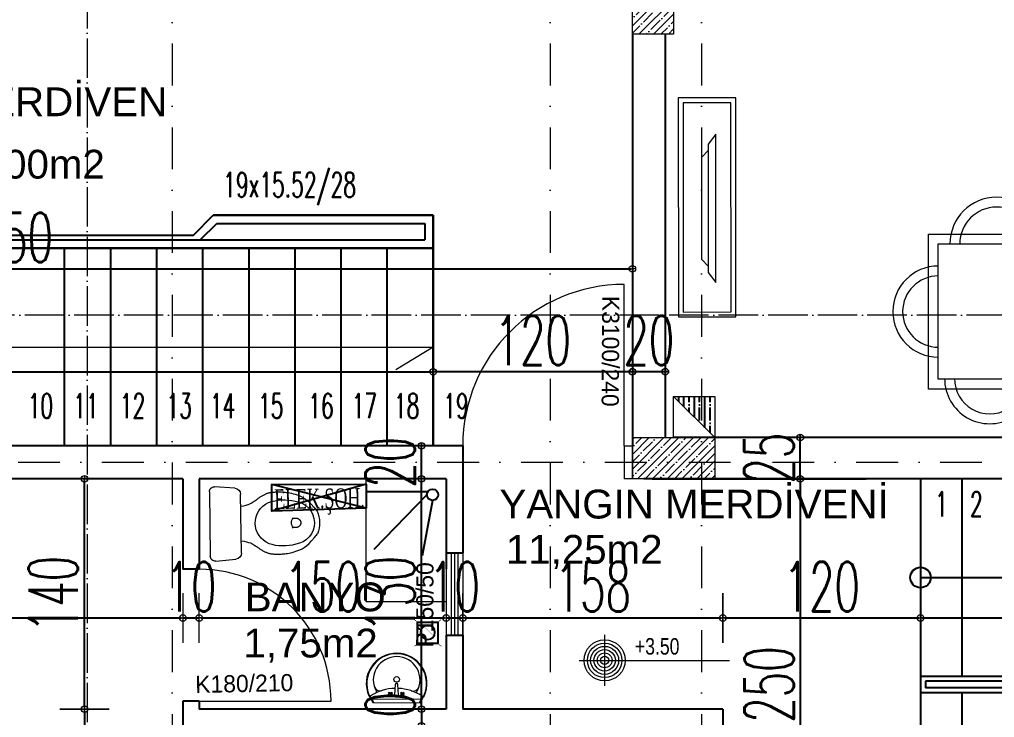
# Model space of a CAD drawing. Header units: millimetres. Extents: x -16104 to 67872, y -88009 to 12107.
# Drawn here: x 30033 to 30625, y 10345 to 10769 of the extents above; entities that cross this region are included whole.
import ezdxf

# ---------------------------------------------------------------- set-up
doc = ezdxf.new("R2010")
doc.units = ezdxf.units.MM
for name, pattern in [('ACAD_ISO04W100', [30, 24, -3, 0, -3]), ('ACAD_ISO07W100', [3, 0, -3]), ('DASHDOTX2', [50.8, 25.4, -12.7, 0, -12.7])]:
    doc.linetypes.add(name, pattern=pattern)
doc.layers.get('0').update_dxf_attribs({"color": 241})
for name, color, linetype, lineweight in [('AKS', 1, 'ACAD_ISO07W100', 5), ('akslar', 144, 'Continuous', 20), ('baca', 46, 'Continuous', 5), ('duvar', 123, 'Continuous', 25), ('emsal&kolon', 1, 'Continuous', 5), ('kapı', 3, 'Continuous', 5), ('kolon', 1, 'Continuous', 5), ('KOTLAR', 5, 'Continuous', 20), ('merdiven', 4, 'Continuous', 25), ('OLCU', 54, 'Continuous', 13), ('PASEMCON', 2, 'Continuous', 9), ('pencere', 5, 'Continuous', 5), ('POZ', 36, 'Continuous', 18), ('SıVA', 40, 'Continuous', 9), ('tefriş', 30, 'Continuous', 5), ('YAZI', 22, 'Continuous', 18), ('ÖLÇÜ', 252, 'Continuous', 20)]:
    doc.layers.add(name, color=color, linetype=linetype, lineweight=lineweight)
doc.layers.add('tarama korıdor', color=33, linetype='Continuous')
doc.styles.add('DIM', font='Txttw.shx', dxfattribs={"width": 0.6})
doc.styles.add('DIN', font='times.ttf', dxfattribs={"width": 0.6})
doc.styles.add('M2', font='stylu.ttf', dxfattribs={"height": 10})
doc.styles.add('TSIMPLEX', font='tsimplex', dxfattribs={"width": 0.8})
doc.dimstyles.new('50', dxfattribs={"dimscale": 0, "dimtxt": 30, "dimasz": 1, "dimexe": 0, "dimexo": 2, "dimgap": 4, "dimtad": 1, "dimdec": 0, "dimzin": 0, "dimdsep": 46, "dimtxsty": 'DIM', "dimblk1": 'DOT', "dimblk2": 'DOT', "dimsah": 1, "dimcen": 1.5, "dimdle": 3, "dimse1": 1, "dimse2": 1, "dimclrd": 256, "dimclre": 9, "dimclrt": 256, "dimadec": 0, "dimazin": 0, "dimtfac": 0.24, "dimtdec": 0, "dimtix": 1, "dimtmove": 2, "dimatfit": 3, "dimldrblk": 'DOT', "dimfxl": 0, "dimtolj": 1, "dimtzin": 15, "dimarcsym": 0})

# ---------------------------------------------------------------- blocks, each defined once
blk = doc.blocks.new('lavabo')
at = {"layer": 'tefriş', "linetype": 'Continuous'}
for p, q in [((-22.77, -4.94), (-19.92, 0)), ((-22.43, -5.14), (-19.46, 0)), ((-19.92, 0), (19.92, 0)), ((19.46, 0), (22.43, -5.14)), ((19.92, 0), (22.77, -4.94)), ((19.92, -2.7), (-19.92, -2.7)), ((-6.25, -5.54), (-6.77, -6.08)), ((-6.77, -6.08), (-6.31, -7.1)), ((-6.31, -7.1), (-6.71, -8.15)), ((-6.71, -8.15), (-6.17, -8.66)), ((-6.51, -5.81), (-3.84, -8.34)), ((-6.44, -8.41), (-3.91, -5.74)), ((-5.2, -5.94), (-6.25, -5.54)), ((-6.17, -8.66), (-5.15, -8.21)), ((-4.18, -5.48), (-5.2, -5.94)), ((-5.15, -8.21), (-4.1, -8.61)), ((-3.64, -6), (-4.18, -5.48)), ((-4.1, -8.61), (-3.58, -8.07)), ((-4.04, -7.04), (-3.64, -6)), ((-3.58, -8.07), (-4.04, -7.04)), ((-1.17, -15.33), (-1.76, -6.54)), ((1.76, -6.26), (1.14, -15.33)), ((3.38, -5.9), (3.91, -5.38)), ((3.81, -6.94), (3.38, -5.9)), ((3.38, -7.98), (3.81, -6.94)), ((3.91, -8.51), (3.38, -7.98)), ((6.25, -8.24), (3.65, -5.64)), ((6.25, -5.64), (3.65, -8.24)), ((3.91, -5.38), (4.95, -5.81)), ((4.95, -8.08), (3.91, -8.51)), ((4.95, -5.81), (5.99, -5.38)), ((5.99, -8.51), (4.95, -8.08)), ((5.99, -5.38), (6.51, -5.9)), ((6.51, -7.98), (5.99, -8.51)), ((6.51, -5.9), (6.08, -6.94)), ((6.08, -6.94), (6.51, -7.98))]:
    blk.add_line(p, q, dxfattribs=at)
at = {"layer": 'tefriş', "linetype": 'Continuous', "extrusion": (0, 0, -1)}
for centre, major_axis, ratio, start_param, end_param in [((0, -16), (-18.1, -18.1), 1, 5.497787, 7.48683), ((0, -16), (-17.82, -17.82), 1, 5.497787, 7.48683), ((-22.66, -5.93), (-0.566, -0.566), 1, 1.203644, 1.828723), ((-23.47, -4.54), (-0.566, 0.566), 1, 2.879793, 3.399519), ((-22.66, -5.93), (-0.283, 0.283), 1, -0.367152, 0.257926), ((-23.47, -4.54), (-0.849, -0.849), 1, 4.45059, 4.970315), ((-22.3, -6.09), (-0.566, -0.566), 1, 1.828723, 2.945097), ((-0.28, 26.67), (-27.35, -27.35), 1, 5.526576, 6.089571), ((-17.71, -8.76), (-0.566, -0.566), 1, 2.805213, 4.453092), ((0, -6.4), (-1.25, -1.25), 1, 0.7034, 3.844992), ((0, -16), (-18.1, -18.1), 1, 3.508745, 5.497787), ((0, -16), (-17.82, -17.82), 1, 3.508745, 5.497787), ((0.28, 26.67), (-27.35, -27.35), 1, 4.906004, 5.469573), ((17.71, -8.76), (-0.566, -0.566), 1, 0.259297, 1.907176), ((22.3, -6.09), (-0.566, 0.566), 1, 0.196496, 1.31287), ((23.47, -4.54), (-0.849, 0.849), 1, 4.454463, 4.974188), ((23.47, -4.54), (-0.566, -0.566), 1, 6.025259, 6.544985), ((22.66, -5.93), (-0.283, 0.283), 1, 1.31287, 1.937948), ((22.66, -5.93), (-0.566, 0.566), 1, 1.31287, 1.937948), ((0, -19.04), (-13.92, 13.92), 1, 3.926991, 6.023888), ((-13.8, -15.22), (-3.8, -3.8), 1, 1.128011, 2.639725), ((-0.01, -15.24), (-0.82, 0.82), 1, 2.438193, 5.415789), ((0, -19.04), (-13.92, 13.92), 1, 1.830093, 3.926991), ((13.8, -15.22), (-3.8, -3.8), 1, 2.072664, 3.584378), ((-0.01, -19.56), (0, 2.35), 0.991954, 1.570796326779968, 7.853981633959554)]:
    blk.add_ellipse(centre, major_axis=major_axis, ratio=ratio, start_param=start_param, end_param=end_param, dxfattribs=at)
blk = doc.blocks.new('klozet')
at = {"layer": 'tefriş', "linetype": 'Continuous'}
for p, q in [((0, -19.58), (0, 19.58)), ((3.25, 22.57), (15.54, 21.55)), ((18.91, 17.89), (18.91, -17.89)), ((33.97, 17.7), (34.36, 17.87)), ((34.36, 17.87), (34.75, 18.02)), ((34.75, 18.02), (35.14, 18.15)), ((35.14, 18.15), (35.54, 18.28)), ((35.54, 18.28), (35.95, 18.39)), ((35.95, 18.39), (36.37, 18.48)), ((36.37, 18.48), (36.8, 18.57)), ((36.8, 18.57), (37.26, 18.64)), ((37.26, 18.64), (37.72, 18.7)), ((37.72, 18.7), (38.2, 18.75)), ((38.2, 18.75), (38.69, 18.79)), ((38.69, 18.79), (39.18, 18.82)), ((39.18, 18.82), (39.68, 18.85)), ((39.68, 18.85), (40.18, 18.87)), ((40.18, 18.87), (40.67, 18.89)), ((40.67, 18.89), (41.16, 18.9)), ((41.16, 18.9), (41.66, 18.9)), ((41.66, 18.9), (42.17, 18.9)), ((42.17, 18.9), (42.7, 18.89)), ((42.7, 18.89), (43.26, 18.86)), ((43.26, 18.86), (43.87, 18.83)), ((43.87, 18.83), (44.52, 18.78)), ((44.52, 18.78), (45.24, 18.71)), ((45.24, 18.71), (46.03, 18.62)), ((46.03, 18.62), (46.88, 18.51)), ((46.88, 18.51), (47.8, 18.36)), ((47.8, 18.36), (48.78, 18.18)), ((48.78, 18.18), (49.81, 17.95)), ((49.81, 17.95), (50.9, 17.66)), ((23.39, 11.51), (24.42, 11.88)), ((24.42, 11.88), (25.26, 12.26)), ((25.26, 12.26), (25.97, 12.64)), ((25.97, 12.64), (26.56, 13.02)), ((26.56, 13.02), (27.09, 13.38)), ((27.09, 13.38), (27.58, 13.72)), ((27.58, 13.72), (28.03, 14.04)), ((28.03, 14.04), (28.46, 14.34)), ((28.46, 14.34), (28.87, 14.64)), ((28.87, 14.64), (29.26, 14.92)), ((29.26, 14.92), (29.64, 15.18)), ((29.64, 15.18), (30.02, 15.45)), ((30.02, 15.45), (30.4, 15.7)), ((30.4, 15.7), (30.79, 15.96)), ((30.79, 15.96), (31.18, 16.21)), ((31.18, 16.21), (31.58, 16.45)), ((31.58, 16.45), (31.98, 16.68)), ((31.98, 16.68), (32.38, 16.91)), ((32.38, 16.91), (32.78, 17.13)), ((32.78, 17.13), (33.18, 17.33)), ((33.18, 17.33), (33.58, 17.53)), ((33.58, 17.53), (33.97, 17.7)), ((50.9, 17.66), (52.04, 17.32)), ((52.04, 17.32), (53.23, 16.91)), ((53.23, 16.91), (54.46, 16.42)), ((54.46, 16.42), (55.75, 15.8)), ((55.75, 15.8), (57.1, 15.02)), ((57.1, 15.02), (58.53, 14.02)), ((58.53, 14.02), (60.05, 12.75)), ((60.05, 12.75), (61.66, 11.16)), ((18.91, 10.5), (20.67, 10.81)), ((20.67, 10.81), (22.16, 11.15)), ((22.16, 11.15), (23.39, 11.51)), ((61.66, 11.16), (63.38, 9.22)), ((63.38, 9.22), (65.22, 6.86)), ((50.48, 2.72), (50.35, 2.67)), ((50.64, 2.77), (50.48, 2.72)), ((50.82, 2.81), (50.64, 2.77)), ((51.02, 2.85), (50.82, 2.81)), ((51.23, 2.88), (51.02, 2.85)), ((51.44, 2.91), (51.23, 2.88)), ((51.66, 2.93), (51.44, 2.91)), ((51.87, 2.94), (51.66, 2.93)), ((52.06, 2.95), (51.87, 2.94)), ((52.26, 2.94), (52.06, 2.95)), ((52.44, 2.93), (52.26, 2.94)), ((52.61, 2.9), (52.44, 2.93)), ((52.78, 2.87), (52.61, 2.9)), ((52.94, 2.83), (52.78, 2.87)), ((53.09, 2.79), (52.94, 2.83)), ((53.25, 2.74), (53.09, 2.79)), ((53.39, 2.68), (53.25, 2.74)), ((53.54, 2.62), (53.39, 2.68)), ((53.68, 2.54), (53.54, 2.62)), ((53.81, 2.47), (53.68, 2.54)), ((53.94, 2.39), (53.81, 2.47)), ((54.07, 2.3), (53.94, 2.39)), ((54.19, 2.2), (54.07, 2.3)), ((54.31, 2.1), (54.19, 2.2)), ((54.42, 2), (54.31, 2.1)), ((54.52, 1.89), (54.42, 2)), ((54.62, 1.77), (54.52, 1.89)), ((54.72, 1.66), (54.62, 1.77)), ((54.8, 1.53), (54.72, 1.66)), ((54.88, 1.41), (54.8, 1.53)), ((54.95, 1.28), (54.88, 1.41)), ((55.02, 1.15), (54.95, 1.28)), ((55.08, 1.01), (55.02, 1.15)), ((55.13, 0.88), (55.08, 1.01)), ((55.17, 0.74), (55.13, 0.88)), ((55.21, 0.6), (55.17, 0.74)), ((55.23, 0.46), (55.21, 0.6)), ((55.25, 0.32), (55.23, 0.46)), ((55.26, 0.18), (55.25, 0.32)), ((55.27, 0.04), (55.26, 0.18)), ((55.26, -0.1), (55.27, 0.04)), ((50.35, -2.59), (50.48, -2.64)), ((50.48, -2.64), (50.64, -2.69)), ((50.64, -2.69), (50.82, -2.73)), ((50.82, -2.73), (51.02, -2.77)), ((51.02, -2.77), (51.23, -2.8)), ((51.23, -2.8), (51.44, -2.83)), ((51.44, -2.83), (51.66, -2.85)), ((51.66, -2.85), (51.87, -2.86)), ((51.87, -2.86), (52.06, -2.87)), ((52.06, -2.87), (52.26, -2.86)), ((52.26, -2.86), (52.44, -2.85)), ((52.44, -2.85), (52.61, -2.82)), ((52.61, -2.82), (52.78, -2.79)), ((52.78, -2.79), (52.94, -2.75)), ((52.94, -2.75), (53.09, -2.71)), ((53.09, -2.71), (53.25, -2.66)), ((53.25, -2.66), (53.39, -2.6)), ((53.39, -2.6), (53.54, -2.54)), ((53.54, -2.54), (53.68, -2.47)), ((53.68, -2.47), (53.81, -2.39)), ((53.81, -2.39), (53.94, -2.31)), ((53.94, -2.31), (54.07, -2.22)), ((54.07, -2.22), (54.19, -2.12)), ((54.19, -2.12), (54.31, -2.02)), ((54.31, -2.02), (54.42, -1.92)), ((54.42, -1.92), (54.52, -1.81)), ((54.52, -1.81), (54.62, -1.69)), ((54.62, -1.69), (54.72, -1.58)), ((54.72, -1.58), (54.8, -1.45)), ((54.8, -1.45), (54.88, -1.33)), ((54.88, -1.33), (54.95, -1.2)), ((54.95, -1.2), (55.02, -1.07)), ((55.02, -1.07), (55.08, -0.93)), ((55.08, -0.93), (55.13, -0.8)), ((55.13, -0.8), (55.17, -0.66)), ((55.17, -0.66), (55.21, -0.52)), ((55.21, -0.52), (55.23, -0.38)), ((55.23, -0.38), (55.25, -0.24)), ((55.25, -0.24), (55.26, -0.1)), ((18.91, -10.5), (20.67, -10.81)), ((20.67, -10.81), (22.16, -11.15)), ((22.16, -11.15), (23.39, -11.51)), ((23.39, -11.51), (24.42, -11.88)), ((60.05, -12.75), (61.66, -11.16)), ((61.66, -11.16), (63.38, -9.22)), ((63.38, -9.22), (65.22, -6.86)), ((24.42, -11.88), (25.26, -12.26)), ((25.26, -12.26), (25.97, -12.64)), ((25.97, -12.64), (26.56, -13.02)), ((26.56, -13.02), (27.09, -13.38)), ((27.09, -13.38), (27.58, -13.72)), ((27.58, -13.72), (28.03, -14.04)), ((28.03, -14.04), (28.46, -14.34)), ((28.46, -14.34), (28.87, -14.64)), ((28.87, -14.64), (29.26, -14.92)), ((29.26, -14.92), (29.64, -15.18)), ((29.64, -15.18), (30.02, -15.45)), ((30.02, -15.45), (30.4, -15.7)), ((30.4, -15.7), (30.79, -15.96)), ((30.79, -15.96), (31.18, -16.21)), ((31.18, -16.21), (31.58, -16.45)), ((31.58, -16.45), (31.98, -16.68)), ((31.98, -16.68), (32.38, -16.91)), ((32.38, -16.91), (32.78, -17.13)), ((32.78, -17.13), (33.18, -17.33)), ((33.18, -17.33), (33.58, -17.53)), ((33.58, -17.53), (33.97, -17.7)), ((33.97, -17.7), (34.36, -17.87)), ((49.81, -17.95), (50.9, -17.66)), ((50.9, -17.66), (52.04, -17.32)), ((52.04, -17.32), (53.23, -16.91)), ((53.23, -16.91), (54.46, -16.42)), ((54.46, -16.42), (55.75, -15.8)), ((55.75, -15.8), (57.1, -15.02)), ((57.1, -15.02), (58.53, -14.02)), ((58.53, -14.02), (60.05, -12.75)), ((15.54, -21.55), (3.25, -22.57)), ((34.36, -17.87), (34.75, -18.02)), ((34.75, -18.02), (35.14, -18.15)), ((35.14, -18.15), (35.54, -18.28)), ((35.54, -18.28), (35.95, -18.39)), ((35.95, -18.39), (36.37, -18.48)), ((36.37, -18.48), (36.8, -18.57)), ((36.8, -18.57), (37.26, -18.64)), ((37.26, -18.64), (37.72, -18.7)), ((37.72, -18.7), (38.2, -18.75)), ((38.2, -18.75), (38.69, -18.79)), ((38.69, -18.79), (39.18, -18.82)), ((39.18, -18.82), (39.68, -18.85)), ((39.68, -18.85), (40.18, -18.87)), ((40.18, -18.87), (40.67, -18.89)), ((40.67, -18.89), (41.16, -18.9)), ((41.16, -18.9), (41.66, -18.9)), ((41.66, -18.9), (42.17, -18.9)), ((42.17, -18.9), (42.7, -18.89)), ((42.7, -18.89), (43.26, -18.86)), ((43.26, -18.86), (43.87, -18.83)), ((43.87, -18.83), (44.52, -18.78)), ((44.52, -18.78), (45.24, -18.71)), ((45.24, -18.71), (46.03, -18.62)), ((46.03, -18.62), (46.88, -18.51)), ((46.88, -18.51), (47.8, -18.36)), ((47.8, -18.36), (48.78, -18.18)), ((48.78, -18.18), (49.81, -17.95))]:
    blk.add_line(p, q, dxfattribs=at)
for centre, start, end in [((3, 19.58), 85.23636, 180), ((3, -19.58), 180, 274.76364)]:
    blk.add_arc(centre, 3, start, end, dxfattribs=at)
for centre, major_axis, start_param, end_param in [((15.23, 17.89), (2.6, 2.6), 5.497787, 6.985442), ((41.09, 0), (-9.59, 9.59), -0.381645, 1.952441), ((44.74, -13.39), (-19.37, 19.37), -1.051849, -0.451182), ((50.37, 0), (9.28, 9.28), 4.048178, 6.947396), ((49, 0), (-12.46, 12.46), 3.526763, 4.327219), ((54.6, 0.04), (-3.54, 3.54), 0.094871, 1.475925), ((44.74, 13.39), (-19.37, 19.37), 2.021978, 2.622645), ((15.23, -17.89), (-2.6, 2.6), 2.439336, 3.926991)]:
    blk.add_ellipse(centre, major_axis=major_axis, ratio=1, start_param=start_param, end_param=end_param, dxfattribs=at)
blk = doc.blocks.new('DOT')
for p, q in [((0, 15), (0, -15)), ((-2, 0), (0, 0)), ((2, 0), (0, 0))]:
    blk.add_line(p, q)
blk.add_circle((0, 0), 2)
blk = doc.blocks.new('*D2100')
at = {"layer": 'Defpoints', "color": 0, "transparency": 16777216}
for p in [(29651.93, 10490.04), (30131.93, 10490.04), (30131.93, 10405.48)]:
    blk.add_point(p, dxfattribs=at)
at = {"layer": 'OLCU', "lineweight": -2, "transparency": 16777216}
blk.add_line((29652.93, 10405.48), (30130.93, 10405.48), dxfattribs=at)
at = {"layer": 'OLCU', "lineweight": -2, "transparency": 16777216, "rotation": 180}
blk.add_blockref('DOT', (29651.93, 10405.48), dxfattribs=at)
at = {"layer": 'OLCU', "lineweight": -2, "transparency": 16777216}
blk.add_blockref('DOT', (30131.93, 10405.48), dxfattribs=at)
at = {"layer": 'OLCU', "transparency": 16777216, "insert": (29891.93, 10424.48), "char_height": 30, "attachment_point": 5, "style": 'DIM'}
blk.add_mtext('\\A1;480', dxfattribs=at)
blk = doc.blocks.new('*D2380')
at = {"layer": 'Defpoints', "color": 0, "transparency": 16777216}
for p in [(30131.93, 10435.04), (30141.93, 10435.04), (30141.93, 10405.48)]:
    blk.add_point(p, dxfattribs=at)
at = {"layer": 'OLCU', "lineweight": -2, "transparency": 16777216}
for p, q in [((30130.93, 10405.48), (30129.93, 10405.48)), ((30131.93, 10405.48), (30141.93, 10405.48)), ((30142.93, 10405.48), (30143.93, 10405.48))]:
    blk.add_line(p, q, dxfattribs=at)
blk.add_blockref('DOT', (30131.93, 10405.48), dxfattribs=at)
at = {"layer": 'OLCU', "lineweight": -2, "transparency": 16777216, "rotation": 180}
blk.add_blockref('DOT', (30141.93, 10405.48), dxfattribs=at)
at = {"layer": 'OLCU', "transparency": 16777216, "insert": (30136.93, 10424.48), "char_height": 30, "attachment_point": 5, "style": 'DIM'}
blk.add_mtext('\\A1;10', dxfattribs=at)
blk = doc.blocks.new('*D2101')
at = {"layer": 'Defpoints', "color": 0, "transparency": 16777216}
for p in [(30291.93, 10405.48), (30291.93, 10405.48), (30141.93, 10396.96)]:
    blk.add_point(p, dxfattribs=at)
at = {"layer": 'OLCU', "lineweight": -2, "transparency": 16777216}
blk.add_line((30142.93, 10405.48), (30290.93, 10405.48), dxfattribs=at)
at = {"layer": 'OLCU', "lineweight": -2, "transparency": 16777216, "rotation": 180}
blk.add_blockref('DOT', (30141.93, 10405.48), dxfattribs=at)
at = {"layer": 'OLCU', "lineweight": -2, "transparency": 16777216}
blk.add_blockref('DOT', (30291.93, 10405.48), dxfattribs=at)
at = {"layer": 'OLCU', "transparency": 16777216, "insert": (30216.93, 10424.48), "char_height": 30, "attachment_point": 5, "style": 'DIM'}
blk.add_mtext('\\A1;150', dxfattribs=at)
blk = doc.blocks.new('*D2132')
at = {"layer": 'Defpoints', "color": 0, "transparency": 16777216}
for p in [(30276.93, 10510.04), (30276.93, 10510.04), (30276.93, 10490.04)]:
    blk.add_point(p, dxfattribs=at)
at = {"layer": 'OLCU', "lineweight": -2, "transparency": 16777216}
for p, q in [((30276.93, 10511.04), (30276.93, 10512.04)), ((30276.93, 10490.04), (30276.93, 10510.04)), ((30276.93, 10489.04), (30276.93, 10488.04))]:
    blk.add_line(p, q, dxfattribs=at)
for p, rotation in [((30276.93, 10510.04), 270), ((30276.93, 10490.04), 90)]:
    blk.add_blockref('DOT', p, dxfattribs=dict(at, rotation=rotation))
at = {"layer": 'OLCU', "transparency": 16777216, "insert": (30257.93, 10500.04), "char_height": 30, "attachment_point": 5, "rotation": 90, "style": 'DIM'}
blk.add_mtext('\\A1;20', dxfattribs=at)
blk = doc.blocks.new('*D2133')
at = {"layer": 'Defpoints', "color": 0, "transparency": 16777216}
for p in [(30320.41, 10350.04), (30276.93, 10340.04), (30320.41, 10340.04)]:
    blk.add_point(p, dxfattribs=at)
at = {"layer": 'OLCU', "lineweight": -2, "transparency": 16777216}
for p, q in [((30276.93, 10351.04), (30276.93, 10352.04)), ((30276.93, 10350.04), (30276.93, 10340.04)), ((30276.93, 10339.04), (30276.93, 10338.04))]:
    blk.add_line(p, q, dxfattribs=at)
for p, rotation in [((30276.93, 10350.04), 270), ((30276.93, 10340.04), 90)]:
    blk.add_blockref('DOT', p, dxfattribs=dict(at, rotation=rotation))
at = {"layer": 'OLCU', "transparency": 16777216, "insert": (30257.93, 10345.04), "char_height": 30, "attachment_point": 5, "rotation": 90, "style": 'DIM'}
blk.add_mtext('\\A1;10', dxfattribs=at)
blk = doc.blocks.new('*D2134')
at = {"layer": 'Defpoints', "color": 0, "transparency": 16777216}
for p in [(30276.93, 10490.04), (30276.93, 10490.04), (30276.93, 10350.04)]:
    blk.add_point(p, dxfattribs=at)
at = {"layer": 'OLCU', "lineweight": -2, "transparency": 16777216}
blk.add_line((30276.93, 10351.04), (30276.93, 10489.04), dxfattribs=at)
for p, rotation in [((30276.93, 10490.04), 90), ((30276.93, 10350.04), 270)]:
    blk.add_blockref('DOT', p, dxfattribs=dict(at, rotation=rotation))
at = {"layer": 'OLCU', "transparency": 16777216, "insert": (30257.93, 10420.04), "char_height": 30, "attachment_point": 5, "rotation": 90, "style": 'DIM'}
blk.add_mtext('\\A1;130', dxfattribs=at)
blk = doc.blocks.new('*D2136')
at = {"layer": 'Defpoints', "color": 0, "transparency": 16777216}
for p in [(30072.29, 10490.04), (30072.6, 10490.04), (30072.29, 10350.04)]:
    blk.add_point(p, dxfattribs=at)
at = {"layer": 'OLCU', "lineweight": -2, "transparency": 16777216}
blk.add_line((30072.29, 10351.04), (30072.29, 10489.04), dxfattribs=at)
for p, rotation in [((30072.29, 10490.04), 90), ((30072.29, 10350.04), 270)]:
    blk.add_blockref('DOT', p, dxfattribs=dict(at, rotation=rotation))
at = {"layer": 'OLCU', "transparency": 16777216, "insert": (30053.29, 10420.04), "char_height": 30, "attachment_point": 5, "rotation": 90, "style": 'DIM'}
blk.add_mtext('\\A1;140', dxfattribs=at)
blk = doc.blocks.new('*D2137')
at = {"layer": 'Defpoints', "color": 0, "transparency": 16777216}
for p in [(30041.93, 10350.04), (30041.93, 9730.54), (30072.29, 9730.54)]:
    blk.add_point(p, dxfattribs=at)
at = {"layer": 'OLCU', "lineweight": -2, "transparency": 16777216}
blk.add_line((30072.29, 10349.04), (30072.29, 9731.54), dxfattribs=at)
for p, rotation in [((30072.29, 10350.04), 90), ((30072.29, 9730.54), 270)]:
    blk.add_blockref('DOT', p, dxfattribs=dict(at, rotation=rotation))
at = {"layer": 'OLCU', "transparency": 16777216, "insert": (30053.29, 10040.29), "char_height": 30, "attachment_point": 5, "rotation": 90, "style": 'DIM'}
blk.add_mtext('\\A1;620', dxfattribs=at)
blk = doc.blocks.new('DFG')
at = {"layer": 'tefriş'}
for points in [[(38169.15, -3228.78), (38169.11, -3095.78), (38204.11, -3095.77), (38204.15, -3228.77)], [(38172.15, -3225.78), (38172.11, -3098.78), (38201.11, -3098.77), (38201.15, -3225.77)], [(38187.31, -3200.75), (38187.26, -3122.74), (38191.96, -3116.74), (38192.02, -3206.74)]]:
    blk.add_lwpolyline(points, close=True, dxfattribs=at)
blk.add_lwpolyline([(38187.26, -3126.64), (38183.36, -3130.59), (38183.41, -3192.9), (38187.31, -3196.85)], dxfattribs=at)
blk = doc.blocks.new('rb')
at = {"layer": 'tefriş'}
for points in [[(1548.4, 487.07), (1595.5, 487.07), (1595.5, 394.92), (1548.4, 394.92)], [(1551.4, 484.07), (1592.5, 484.07), (1592.5, 397.92), (1551.4, 397.92)]]:
    blk.add_lwpolyline(points, close=True, dxfattribs=at)
for centre, radius, start, end in [((1571.95, 484.07), 12.83, 0, 180), ((1571.95, 484.07), 9.83, 0, 180), ((1551.4, 466.84), 14.18, 90, 270), ((1592.5, 466.49), 13.72, 270, 90), ((1551.4, 466.84), 11.18, 90, 270), ((1592.5, 466.49), 10.72, 270, 90), ((1551.4, 415.62), 14.18, 90, 270), ((1551.4, 415.62), 11.18, 90, 270), ((1592.29, 413.54), 13.72, 270, 90), ((1592.29, 413.54), 10.72, 270, 90), ((1571.95, 397.92), 13.83, 180, 0), ((1571.95, 397.92), 10.83, 180, 0)]:
    blk.add_arc(centre, radius, start, end, dxfattribs=at)
blk = doc.blocks.new('*D2302')
at = {"layer": 'Defpoints', "color": 0, "transparency": 16777216}
for p in [(29804.93, 10555.04), (30283.93, 10555.04), (30283.93, 10555.04)]:
    blk.add_point(p, dxfattribs=at)
at = {"layer": 'OLCU', "lineweight": -2, "transparency": 16777216}
blk.add_line((29805.93, 10555.04), (30282.93, 10555.04), dxfattribs=at)
at = {"layer": 'OLCU', "lineweight": -2, "transparency": 16777216, "rotation": 180}
blk.add_blockref('DOT', (29804.93, 10555.04), dxfattribs=at)
at = {"layer": 'OLCU', "lineweight": -2, "transparency": 16777216}
blk.add_blockref('DOT', (30283.93, 10555.04), dxfattribs=at)
at = {"layer": 'OLCU', "transparency": 16777216, "insert": (29965.91, 10575.99), "char_height": 30, "attachment_point": 5, "style": 'DIM'}
blk.add_mtext('\\A1;480', dxfattribs=at)
blk = doc.blocks.new('*D2303')
at = {"layer": 'Defpoints', "color": 0, "transparency": 16777216}
for p in [(30283.93, 10555.04), (30283.93, 10545.04), (30404.93, 10545.04)]:
    blk.add_point(p, dxfattribs=at)
at = {"layer": 'OLCU', "lineweight": -2, "transparency": 16777216}
blk.add_line((30403.93, 10555.04), (30284.93, 10555.04), dxfattribs=at)
at = {"layer": 'OLCU', "lineweight": -2, "transparency": 16777216, "rotation": 180}
blk.add_blockref('DOT', (30283.93, 10555.04), dxfattribs=at)
at = {"layer": 'OLCU', "lineweight": -2, "transparency": 16777216}
blk.add_blockref('DOT', (30404.93, 10555.04), dxfattribs=at)
at = {"layer": 'OLCU', "transparency": 16777216, "insert": (30344.43, 10574.04), "char_height": 30, "attachment_point": 5, "style": 'DIM'}
blk.add_mtext('\\A1;120', dxfattribs=at)
blk = doc.blocks.new('*D2304')
at = {"layer": 'Defpoints', "color": 0, "transparency": 16777216}
for p in [(30404.93, 10555.04), (30424.93, 10555.07), (30424.93, 10555.04)]:
    blk.add_point(p, dxfattribs=at)
at = {"layer": 'OLCU', "lineweight": -2, "transparency": 16777216}
for p, q in [((30403.93, 10555.07), (30402.93, 10555.07)), ((30404.93, 10555.07), (30424.93, 10555.07)), ((30425.93, 10555.07), (30426.93, 10555.07))]:
    blk.add_line(p, q, dxfattribs=at)
blk.add_blockref('DOT', (30404.93, 10555.07), dxfattribs=at)
at = {"layer": 'OLCU', "lineweight": -2, "transparency": 16777216, "rotation": 180}
blk.add_blockref('DOT', (30424.93, 10555.07), dxfattribs=at)
at = {"layer": 'OLCU', "transparency": 16777216, "insert": (30414.93, 10574.07), "char_height": 30, "attachment_point": 5, "style": 'DIM'}
blk.add_mtext('\\A1;20', dxfattribs=at)
blk = doc.blocks.new('*D2305')
at = {"layer": 'Defpoints', "color": 0, "transparency": 16777216}
for p in [(29654.93, 10617.54), (30404.93, 10617.54), (30404.93, 10617.54)]:
    blk.add_point(p, dxfattribs=at)
at = {"layer": 'OLCU', "lineweight": -2, "transparency": 16777216}
blk.add_line((29655.93, 10617.54), (30403.93, 10617.54), dxfattribs=at)
at = {"layer": 'OLCU', "lineweight": -2, "transparency": 16777216, "rotation": 180}
blk.add_blockref('DOT', (29654.93, 10617.54), dxfattribs=at)
at = {"layer": 'OLCU', "lineweight": -2, "transparency": 16777216}
blk.add_blockref('DOT', (30404.93, 10617.54), dxfattribs=at)
at = {"layer": 'OLCU', "transparency": 16777216, "insert": (30029.93, 10636.54), "char_height": 30, "attachment_point": 5, "style": 'DIM'}
blk.add_mtext('\\A1;750', dxfattribs=at)
blk = doc.blocks.new('Kot')
at = {"layer": 'KOTLAR'}
for p, q in [((0, 0.155), (0, -0.155)), ((-0.155, 0), (0.7586, 0))]:
    blk.add_line(p, q, dxfattribs=at)
for radius in [0.125, 0.105, 0.085, 0.065, 0.045, 0.045, 0.025]:
    blk.add_circle((0, 0), radius, dxfattribs=at)
at = {"layer": 'YAZI', "style": 'TSIMPLEX', "width": 0.8}
blk.add_attdef('KOTH', (0.1836, 0.0349), '', height=0.1, dxfattribs=at)
blk = doc.blocks.new('*D2404')
at = {"layer": 'Defpoints', "color": 0, "transparency": 16777216}
for p in [(30291.93, 10405.48), (30301.93, 10405.48), (30301.93, 10405.48)]:
    blk.add_point(p, dxfattribs=at)
at = {"layer": 'OLCU', "lineweight": -2, "transparency": 16777216}
for p, q in [((30290.93, 10405.48), (30289.93, 10405.48)), ((30291.93, 10405.48), (30301.93, 10405.48)), ((30302.93, 10405.48), (30303.93, 10405.48))]:
    blk.add_line(p, q, dxfattribs=at)
blk.add_blockref('DOT', (30291.93, 10405.48), dxfattribs=at)
at = {"layer": 'OLCU', "lineweight": -2, "transparency": 16777216, "rotation": 180}
blk.add_blockref('DOT', (30301.93, 10405.48), dxfattribs=at)
at = {"layer": 'OLCU', "transparency": 16777216, "insert": (30296.93, 10424.48), "char_height": 30, "attachment_point": 5, "style": 'DIM'}
blk.add_mtext('\\A1;10', dxfattribs=at)
blk = doc.blocks.new('*D2306')
at = {"layer": 'Defpoints', "color": 0, "transparency": 16777216}
for p in [(30301.93, 10405.48), (30459.93, 10405.48), (30459.93, 10350.04)]:
    blk.add_point(p, dxfattribs=at)
at = {"layer": 'OLCU', "lineweight": -2, "transparency": 16777216}
blk.add_line((30302.93, 10405.48), (30458.93, 10405.48), dxfattribs=at)
at = {"layer": 'OLCU', "lineweight": -2, "transparency": 16777216, "rotation": 180}
blk.add_blockref('DOT', (30301.93, 10405.48), dxfattribs=at)
at = {"layer": 'OLCU', "lineweight": -2, "transparency": 16777216}
blk.add_blockref('DOT', (30459.93, 10405.48), dxfattribs=at)
at = {"layer": 'OLCU', "transparency": 16777216, "insert": (30380.93, 10424.48), "char_height": 30, "attachment_point": 5, "style": 'DIM'}
blk.add_mtext('\\A1;158', dxfattribs=at)
blk = doc.blocks.new('*D2307')
at = {"layer": 'Defpoints', "color": 0, "transparency": 16777216}
for p in [(30459.93, 10405.48), (30579.93, 10405.48), (30579.93, 10405.48)]:
    blk.add_point(p, dxfattribs=at)
at = {"layer": 'OLCU', "lineweight": -2, "transparency": 16777216}
blk.add_line((30460.93, 10405.48), (30578.93, 10405.48), dxfattribs=at)
at = {"layer": 'OLCU', "lineweight": -2, "transparency": 16777216, "rotation": 180}
blk.add_blockref('DOT', (30459.93, 10405.48), dxfattribs=at)
at = {"layer": 'OLCU', "lineweight": -2, "transparency": 16777216}
blk.add_blockref('DOT', (30579.93, 10405.48), dxfattribs=at)
at = {"layer": 'OLCU', "transparency": 16777216, "insert": (30519.93, 10424.48), "char_height": 30, "attachment_point": 5, "style": 'DIM'}
blk.add_mtext('\\A1;120', dxfattribs=at)
blk = doc.blocks.new('*D2308')
at = {"layer": 'Defpoints', "color": 0, "transparency": 16777216}
for p in [(30579.93, 10405.48), (30754.93, 10405.48), (30754.93, 10405.48)]:
    blk.add_point(p, dxfattribs=at)
at = {"layer": 'OLCU', "lineweight": -2, "transparency": 16777216}
blk.add_line((30580.93, 10405.48), (30753.93, 10405.48), dxfattribs=at)
at = {"layer": 'OLCU', "lineweight": -2, "transparency": 16777216, "rotation": 180}
blk.add_blockref('DOT', (30579.93, 10405.48), dxfattribs=at)
at = {"layer": 'OLCU', "lineweight": -2, "transparency": 16777216}
blk.add_blockref('DOT', (30754.93, 10405.48), dxfattribs=at)
at = {"layer": 'OLCU', "transparency": 16777216, "insert": (30667.43, 10424.48), "char_height": 30, "attachment_point": 5, "style": 'DIM'}
blk.add_mtext('\\A1;175', dxfattribs=at)
blk = doc.blocks.new('*D2311')
at = {"layer": 'Defpoints', "color": 0, "transparency": 16777216}
for p in [(30506.93, 10490.04), (30506.93, 10490.04), (30506.93, 10240.04)]:
    blk.add_point(p, dxfattribs=at)
at = {"layer": 'OLCU', "lineweight": -2, "transparency": 16777216}
blk.add_line((30506.93, 10241.04), (30506.93, 10489.04), dxfattribs=at)
for p, rotation in [((30506.93, 10490.04), 90), ((30506.93, 10240.04), 270)]:
    blk.add_blockref('DOT', p, dxfattribs=dict(at, rotation=rotation))
at = {"layer": 'OLCU', "transparency": 16777216, "insert": (30487.93, 10365.04), "char_height": 30, "attachment_point": 5, "rotation": 90, "style": 'DIM'}
blk.add_mtext('\\A1;250', dxfattribs=at)
blk = doc.blocks.new('*D2312')
at = {"layer": 'Defpoints', "color": 0, "transparency": 16777216}
for p in [(30506.91, 10515.04), (30506.93, 10515.04), (30506.93, 10490.04)]:
    blk.add_point(p, dxfattribs=at)
at = {"layer": 'OLCU', "lineweight": -2, "transparency": 16777216}
for p, q in [((30506.91, 10516.04), (30506.91, 10517.04)), ((30506.91, 10490.04), (30506.91, 10515.04)), ((30506.91, 10489.04), (30506.91, 10488.04))]:
    blk.add_line(p, q, dxfattribs=at)
for p, rotation in [((30506.91, 10515.04), 270), ((30506.91, 10490.04), 90)]:
    blk.add_blockref('DOT', p, dxfattribs=dict(at, rotation=rotation))
at = {"layer": 'OLCU', "transparency": 16777216, "insert": (30487.91, 10502.54), "char_height": 30, "attachment_point": 5, "rotation": 90, "style": 'DIM'}
blk.add_mtext('\\A1;25', dxfattribs=at)
blk = doc.blocks.new('A$C412C2498')
at = {"color": 5, "const_width": 0.6}
for points in [[(3.64, 24.29), (0.19, 27)], [(23.8, 24.29), (27.26, 27)], [(3.64, 2.95), (0.19, 0.24)], [(23.8, 2.95), (27.26, 0.24)]]:
    blk.add_lwpolyline(points, dxfattribs=at)
at = {"color": 5}
blk.add_lwpolyline([(23.8, 24.29), (3.64, 24.29), (3.64, 2.95), (23.8, 2.95)], close=True, dxfattribs=at)
at = {"const_width": 0.1}
for points in [[(6.68, 12.23), (14.63, 20.17)], [(6.76, 14.48), (12.37, 20.1)], [(7.15, 10.44), (16.41, 19.71)], [(7.89, 9.07), (17.79, 18.97)], [(8.8, 8), (18.86, 18.06)], [(9.96, 7.09), (19.77, 16.9)], [(11.26, 6.45), (20.41, 15.6)], [(13.03, 6.04), (20.82, 13.83)], [(14.77, 6.07), (20.78, 12.09)], [(17.41, 7.02), (19.84, 9.45)]]:
    blk.add_lwpolyline(points, dxfattribs=at)
blk.add_circle((13.74, 13.11), 7.12)
blk = doc.blocks.new('A$C5E2C1EC0')
at = {"xscale": 0.6105719971092185, "yscale": 0.6105719971092185, "zscale": 0.6105719971092185}
blk.add_blockref('A$C412C2498', (0, 0), dxfattribs=at)
blk = doc.blocks.new('90')
at = {"layer": 'duvar'}
for p, q in [((76726.22, -20900.91), (76710.05, -20843.58)), ((76711.76, -20900.91), (76726.22, -20843.58))]:
    blk.add_line(p, q, dxfattribs=at)
blk.add_lwpolyline([(76711.76, -20900.91), (76710.05, -20843.58), (76726.22, -20843.58), (76726.22, -20900.91)], close=True, dxfattribs=at)
at = {"layer": 'PASEMCON', "color": 7, "style": 'DIN', "width": 0.6}
blk.add_text('ELEK.ŞOH.', height=12.004, rotation=270.64252, dxfattribs=at).set_placement((76711.3, -20845.16))

msp = doc.modelspace()

# ---------------------------------------------------------------- hatches: boundary and pattern name
h = msp.add_hatch()
h.set_pattern_fill('ANSI35,_O', color=256, angle=45)
h.set_pattern_definition([(90, (750, -634.687), (-6.35, 1e-15), []), (90, (753.175, -631.512), (-6.35, 1e-15), [7.9375, -1.5875, 0, -1.5875])])
h.paths.add_polyline_path([(30454.93, 10540.04), (30429.93, 10540.04), (30454.93, 10515.04)])
at = {"layer": 'kolon'}
h = msp.add_hatch(dxfattribs=at)
h.set_pattern_fill('ANSI35,_O', color=256)
h.set_pattern_definition([(45, (0, 0), (-4.490128, 4.490128), []), (45, (4.49, 0), (-4.490128, 4.490128), [7.9375, -1.5875, 0, -1.5875])])
h.paths.add_polyline_path([(30429.93, 10800.04), (30429.93, 10810.04), (30404.93, 10810.04), (30404.93, 10800.04)])
h.paths.add_polyline_path([(30429.93, 10800.04), (30404.93, 10800.04), (30404.93, 10760.04), (30429.93, 10760.04)])
h = msp.add_hatch(dxfattribs=at)
h.set_pattern_fill('ANSI35,_O', color=256)
h.set_pattern_definition([(45, (21615.3316, 1e-10), (-4.490128, 4.490128), []), (45, (21619.822, 1e-10), (-4.490128, 4.490128), [7.9375, -1.5875, 0, -1.5875])])
h.paths.add_polyline_path([(30404.93, 10515.04), (30404.93, 10500.04), (30444.93, 10500.04), (30444.93, 10515.04)])
h.paths.add_polyline_path([(30404.93, 10500.04), (30404.93, 10490.04), (30444.93, 10490.04), (30444.93, 10500.04)])
h.paths.add_polyline_path([(30444.93, 10500.04), (30444.93, 10490.04), (30454.93, 10490.04), (30454.93, 10500.04)])
h.paths.add_polyline_path([(30444.93, 10515.04), (30444.93, 10500.04), (30454.93, 10500.04), (30454.93, 10515.04)])

# ---------------------------------------------------------------- linework, layer by layer
at = {"color": 42}
msp.add_circle((30283.65, 10480.33), 3.43, dxfattribs=at)
at = {"layer": 'AKS', "color": 1, "linetype": 'ACAD_ISO04W100'}
for p, q in [((30073.9, 11690.54), (30073.9, 9368.1)), ((31324.11, 10589.37), (28715.76, 10589.37))]:
    msp.add_line(p, q, dxfattribs=at)
at = {"layer": 'akslar', "linetype": 'DASHDOTX2'}
for p, q in [((30125.43, 11925.04), (30125.43, 9115.54)), ((30354.93, 11925.04), (30354.93, 9115.54)), ((30446.93, 11925.04), (30446.93, 9115.54)), ((28504.93, 10500.04), (31554.93, 10500.04))]:
    msp.add_line(p, q, dxfattribs=at)
at = {"layer": 'baca'}
msp.add_lwpolyline([(30429.93, 10540.04), (30454.93, 10540.04), (30454.93, 10515.04), (30429.93, 10515.04), (30429.93, 10540.04), (30454.93, 10515.04)], dxfattribs=at)
at = {"layer": 'duvar'}
for p, q in [((30404.93, 10760.04), (30404.93, 10510.04)), ((30424.93, 10760.04), (30424.93, 10515.04)), ((30301.93, 10510.04), (29759.93, 10510.04)), ((30301.93, 10510.04), (30301.93, 10445.04)), ((30894.93, 10515.04), (30429.93, 10515.04)), ((30131.93, 10490.04), (29759.93, 10490.04)), ((30131.93, 10490.04), (30106.93, 10490.04)), ((30131.93, 10490.04), (30131.93, 10435.04)), ((30131.93, 10490.04), (30131.93, 10435.04)), ((30291.93, 10490.04), (30141.93, 10490.04)), ((30146.93, 10490.04), (30141.93, 10490.04)), ((30146.93, 10490.04), (30141.93, 10490.04)), ((30141.93, 10490.04), (30141.93, 10435.04)), ((30291.93, 10490.04), (30291.93, 10435.04)), ((30291.93, 10490.04), (30291.93, 10445.04)), ((30546.93, 10490.04), (30411.93, 10490.04)), ((30421.93, 10490.04), (30414.93, 10490.04)), ((30416.93, 10490.04), (30546.93, 10490.04)), ((30546.93, 10490.04), (30421.93, 10490.04)), ((30546.93, 10490.04), (30421.93, 10490.04)), ((30546.93, 10490.04), (30426.93, 10490.04)), ((30874.93, 10490.04), (30446.93, 10490.04)), ((30291.93, 10445.04), (30301.93, 10445.04)), ((30141.93, 10435.04), (30131.93, 10435.04)), ((30579.93, 10430.04), (30813.61, 10430.04)), ((30291.93, 10395.04), (30301.93, 10395.04)), ((30291.93, 10395.04), (30291.93, 10350.04)), ((30301.93, 10395.04), (30301.93, 10350.04)), ((30131.93, 10355.04), (30131.93, 10335.04)), ((30141.93, 10355.04), (30131.93, 10355.04)), ((30141.93, 10355.04), (30141.93, 10350.04)), ((30291.93, 10350.04), (30141.93, 10350.04)), ((30459.93, 10350.04), (30301.93, 10350.04)), ((30416.93, 10350.04), (30411.93, 10350.04)), ((30459.93, 10350.04), (30459.93, 10240.04))]:
    msp.add_line(p, q, dxfattribs=at)
msp.add_circle((30579.93, 10430.04), 6.21, dxfattribs=at)
at = {"layer": 'emsal&kolon'}
for points in [[(30404.93, 10810.04), (30429.93, 10810.04), (30429.93, 10760.04), (30404.93, 10760.04), (30404.93, 10810.04)], [(30404.93, 10490.04), (30404.93, 10515.04), (30454.93, 10515.04), (30454.93, 10490.04), (30404.93, 10490.04)]]:
    msp.add_lwpolyline(points, dxfattribs=at)
at = {"layer": 'kapı'}
for p, q in [((30399.93, 10510.04), (30399.93, 10608.04)), ((30141.93, 10355.04), (30221.93, 10355.04))]:
    msp.add_line(p, q, dxfattribs=at)
for centre, radius, start, end in [((30399.93, 10510.04), 98, 90, 180), ((30141.93, 10355.04), 80, 0, 90)]:
    msp.add_arc(centre, radius, start, end, dxfattribs=at)
at = {"layer": 'merdiven'}
for p, q in [((30138.43, 10638.04), (30150.43, 10650.04)), ((30283.93, 10650.04), (30150.43, 10650.04)), ((30150.43, 10650.04), (30283.93, 10650.04)), ((30283.93, 10510.04), (30283.93, 10650.04)), ((30283.93, 10650.04), (30283.93, 10510.04)), ((30283.93, 10510.04), (30283.93, 10650.04)), ((30283.93, 10650.04), (30283.93, 10510.04)), ((30142.5, 10635.04), (30152.5, 10645.04)), ((30152.5, 10645.04), (30278.93, 10645.04)), ((30278.93, 10645.04), (30278.93, 10635.04)), ((29784.93, 10635.04), (30278.93, 10635.04)), ((29921.43, 10638.04), (30138.43, 10638.04)), ((30283.93, 10630.04), (29779.93, 10630.04)), ((29779.93, 10630.04), (30283.93, 10630.04)), ((30059.93, 10630.04), (30059.93, 10510.04)), ((30087.93, 10630.04), (30087.93, 10510.04)), ((30115.93, 10630.04), (30115.93, 10510.04)), ((30143.93, 10630.04), (30143.93, 10510.04)), ((30171.93, 10630.04), (30171.93, 10510.04)), ((30199.93, 10630.04), (30199.93, 10510.04)), ((30227.93, 10630.04), (30227.93, 10510.04)), ((30255.93, 10630.04), (30255.93, 10510.04)), ((30579.93, 10490.04), (30579.93, 10240.04)), ((30604.93, 10490.04), (30604.93, 10370.04)), ((30754.93, 10370.04), (30579.93, 10370.04)), ((30751.93, 10367.04), (30582.93, 10367.04)), ((30582.93, 10367.04), (30582.93, 10363.04)), ((30751.93, 10363.04), (30582.93, 10363.04)), ((30754.93, 10360.04), (30579.93, 10360.04)), ((30604.93, 10360.04), (30604.93, 10240.04))]:
    msp.add_line(p, q, dxfattribs=at)
at = {"layer": 'pencere'}
for p, q in [((30291.93, 10445.04), (30291.93, 10395.04)), ((30294.93, 10445.04), (30294.93, 10395.04)), ((30296.93, 10445.04), (30296.93, 10395.04)), ((30298.93, 10445.04), (30298.93, 10395.04)), ((30301.93, 10445.04), (30301.93, 10395.04))]:
    msp.add_line(p, q, dxfattribs=at)
at = {"layer": 'tefriş', "lineweight": 25}
for p, q in [((30280.77, 10482.19), (30243.52, 10482.12)), ((30280.22, 10480.33), (30247.85, 10447.14)), ((30283.65, 10476.91), (30277.2, 10443.14))]:
    msp.add_line(p, q, dxfattribs=at)
at = {"layer": 'ÖLÇÜ'}
for p, q in [((29779.93, 10570.04), (30283.93, 10570.04)), ((30283.93, 10570.04), (30261.29, 10556.26)), ((30399.93, 10510.04), (30399.93, 10490.04)), ((30399.93, 10510.04), (30404.93, 10510.04)), ((30404.93, 10510.04), (30404.93, 10490.04)), ((30243.04, 10490.04), (30243.04, 10415.55)), ((30404.93, 10490.04), (30399.93, 10490.04)), ((30243.04, 10415.55), (30291.93, 10415.55))]:
    msp.add_line(p, q, dxfattribs=at)

# ---------------------------------------------------------------- block references
at = {"ltscale": 50, "xscale": -1, "rotation": 180}
msp.add_blockref('A$C5E2C1EC0', (30272.29, 10404.75), dxfattribs=at)
at = {"layer": 'KOTLAR', "ltscale": 0.01, "xscale": 100, "yscale": 100, "zscale": 100}
msp.add_blockref('Kot', (30388.1, 10379.76), dxfattribs=at).add_auto_attribs({'KOTH': '+3.50'})
at = {"layer": 'pencere', "xscale": 2, "yscale": 2, "zscale": 2, "rotation": 270}
msp.add_blockref('rb', (29794.89, 13735.46), dxfattribs=at)
at = {"layer": 'SıVA', "rotation": 90.11159870775342}
msp.add_blockref('90', (9491.81, -66280.1), dxfattribs=at)
at = {"layer": 'tarama korıdor', "xscale": -1, "rotation": 180.0586309656333}
msp.add_blockref('DFG', (-7733.07, 7453.46), dxfattribs=at)
at = {"layer": 'tefriş', "xscale": -1, "rotation": 180.8402425944932}
msp.add_blockref('klozet', (30148.36, 10462.55), dxfattribs=at)
at = {"layer": 'tefriş', "xscale": -0.720000000026148, "yscale": 0.720000000030268, "zscale": 0.7200000000000002, "rotation": 179.4708559790052}
msp.add_blockref('lavabo', (30261.68, 10354.11), dxfattribs=at)

# ---------------------------------------------------------------- texts
at = {"layer": 'emsal&kolon', "char_height": 17.5, "width": 1076.8413, "attachment_point": 9}
for s, insert in [('{\\fArial|b0|i0|c162|p34;MERDİVEN}', (30122.45, 10710.23)), ('{\\fArial|b0|i0|c162|p34;21.00m2}', (30084.59, 10672.06)), ('{\\fArial|b0|i0|c162|p34;YANGIN MERDİVENİ}', (30560.56, 10465.65)), ('{\\fArial|b0|i0|c162|p34;11,25m2}', (30423.25, 10435.15)), ('{\\fArial|b0|i0|c162|p34;BANYO}', (30255.19, 10409.28)), ('{\\fArial|b0|i0|c162|p34;1,75m2}', (30250.28, 10378.25))]:
    msp.add_mtext(s, dxfattribs=dict(at, insert=insert))
at = {"layer": 'OLCU', "char_height": 15, "attachment_point": 5, "style": 'DIM'}
for s, insert in [('\\A1;19x15.52/28', (30196.76, 10666.09)), ('\\A1;10', (30045.48, 10534.3)), ('\\A1;11', (30073.12, 10534.3)), ('\\A1;12', (30101.39, 10534.3)), ('\\A1;13', (30129.72, 10534.3)), ('\\A1;14', (30156.11, 10534.3)), ('\\A1;15', (30185.32, 10534.3)), ('\\A1;16', (30215.8, 10534.3)), ('\\A1;17', (30242.21, 10534.3)), ('\\A1;18', (30267.88, 10534.3)), ('\\A1;19', (30297.84, 10534.3)), ('\\A1;1', (30592.64, 10474.62)), ('\\A1;2', (30613.86, 10474.62))]:
    msp.add_mtext(s, dxfattribs=dict(at, insert=insert))
at = {"layer": 'POZ', "style": 'M2', "flags": 4}
for tag, p, rotation in [('K3100/240', (30386.67, 10601.12), 269.63996), ('P150/50', (30284.03, 10387.52), 89.83596), ('K180/210', (30139.57, 10359.92), 1.13919)]:
    msp.add_attdef(tag, p, 'K1 80/210', height=10.4, rotation=rotation, dxfattribs=at)

# ---------------------------------------------------------------- dimensions: what is measured, and where the dimension line sits
at = {"layer": 'OLCU'}
for p1, p2, distance, picture, middle in [((29654.93, 10617.54), (30404.93, 10617.54), 0, '*D2305', (30029.93, 10636.54)), ((30404.93, 10555.04), (30424.93, 10555.04), 0.03, '*D2304', (30414.93, 10574.07))]:
    dim = msp.add_aligned_dim(p1=p1, p2=p2, distance=distance, dimstyle='50', override={"dimscale": 1}, dxfattribs=at)
    dim.commit()
    dim.dimension.update_dxf_attribs({"geometry": picture, "text_midpoint": middle})
dim = msp.add_linear_dim(base=(30283.93, 10555.04), p1=(29804.93, 10555.04), p2=(30283.93, 10555.04), text='480', dimstyle='50', override={"dimscale": 1}, dxfattribs=at)
dim.commit()
dim.dimension.update_dxf_attribs({"geometry": '*D2302', "text_midpoint": (29965.91, 10575.99), "dimtype": 160})
dim = msp.add_linear_dim(base=(30283.93, 10555.04), p1=(30404.93, 10545.04), p2=(30283.93, 10545.04), text='120', dimstyle='50', override={"dimscale": 1}, dxfattribs=at)
dim.commit()
dim.dimension.update_dxf_attribs({"geometry": '*D2303', "text_midpoint": (30344.43, 10574.04)})
for base, p1, p2, picture, middle in [((30276.93, 10510.04), (30276.93, 10490.04), (30276.93, 10510.04), '*D2132', (30257.93, 10500.04)), ((30506.91, 10515.04), (30506.93, 10490.04), (30506.93, 10515.04), '*D2312', (30487.91, 10502.54)), ((30072.29, 10490.04), (30072.29, 10350.04), (30072.6, 10490.04), '*D2136', (30053.29, 10420.04)), ((30506.93, 10490.04), (30506.93, 10240.04), (30506.93, 10490.04), '*D2311', (30487.93, 10365.04)), ((30276.93, 10340.04), (30320.41, 10350.04), (30320.41, 10340.04), '*D2133', (30257.93, 10345.04)), ((30072.29320408, 9730.54463968), (30041.92750704, 10350.04463968), (30041.92750704, 9730.54463968), '*D2137', (30053.29320408, 10040.29463968))]:
    dim = msp.add_linear_dim(base=base, p1=p1, p2=p2, angle=90, dimstyle='50', override={"dimscale": 1}, dxfattribs=at)
    dim.commit()
    dim.dimension.update_dxf_attribs({"geometry": picture, "text_midpoint": middle})
dim = msp.add_linear_dim(base=(30276.93, 10490.04), p1=(30276.93, 10350.04), p2=(30276.93, 10490.04), angle=90, text='130', dimstyle='50', override={"dimscale": 1}, dxfattribs=at)
dim.commit()
dim.dimension.update_dxf_attribs({"geometry": '*D2134', "text_midpoint": (30257.93, 10420.04)})
for base, p1, p2, picture, middle in [((30131.93, 10405.48), (29651.93, 10490.04), (30131.93, 10490.04), '*D2100', (29891.93, 10424.48)), ((30141.93, 10405.48), (30131.93, 10435.04), (30141.93, 10435.04), '*D2380', (30136.93, 10424.48)), ((30291.93, 10405.48), (30141.93, 10396.96), (30291.93, 10405.48), '*D2101', (30216.93, 10424.48)), ((30301.93, 10405.48), (30291.93, 10405.48), (30301.93, 10405.48), '*D2404', (30296.93, 10424.48)), ((30459.93, 10405.48), (30301.93, 10405.48), (30459.93, 10350.04), '*D2306', (30380.93, 10424.48)), ((30579.93, 10405.48), (30459.93, 10405.48), (30579.93, 10405.48), '*D2307', (30519.93, 10424.48)), ((30754.93, 10405.48), (30579.93, 10405.48), (30754.93, 10405.48), '*D2308', (30667.43, 10424.48))]:
    dim = msp.add_linear_dim(base=base, p1=p1, p2=p2, dimstyle='50', override={"dimscale": 1}, dxfattribs=at)
    dim.commit()
    dim.dimension.update_dxf_attribs({"geometry": picture, "text_midpoint": middle})

doc.saveas('drawing.dxf')
